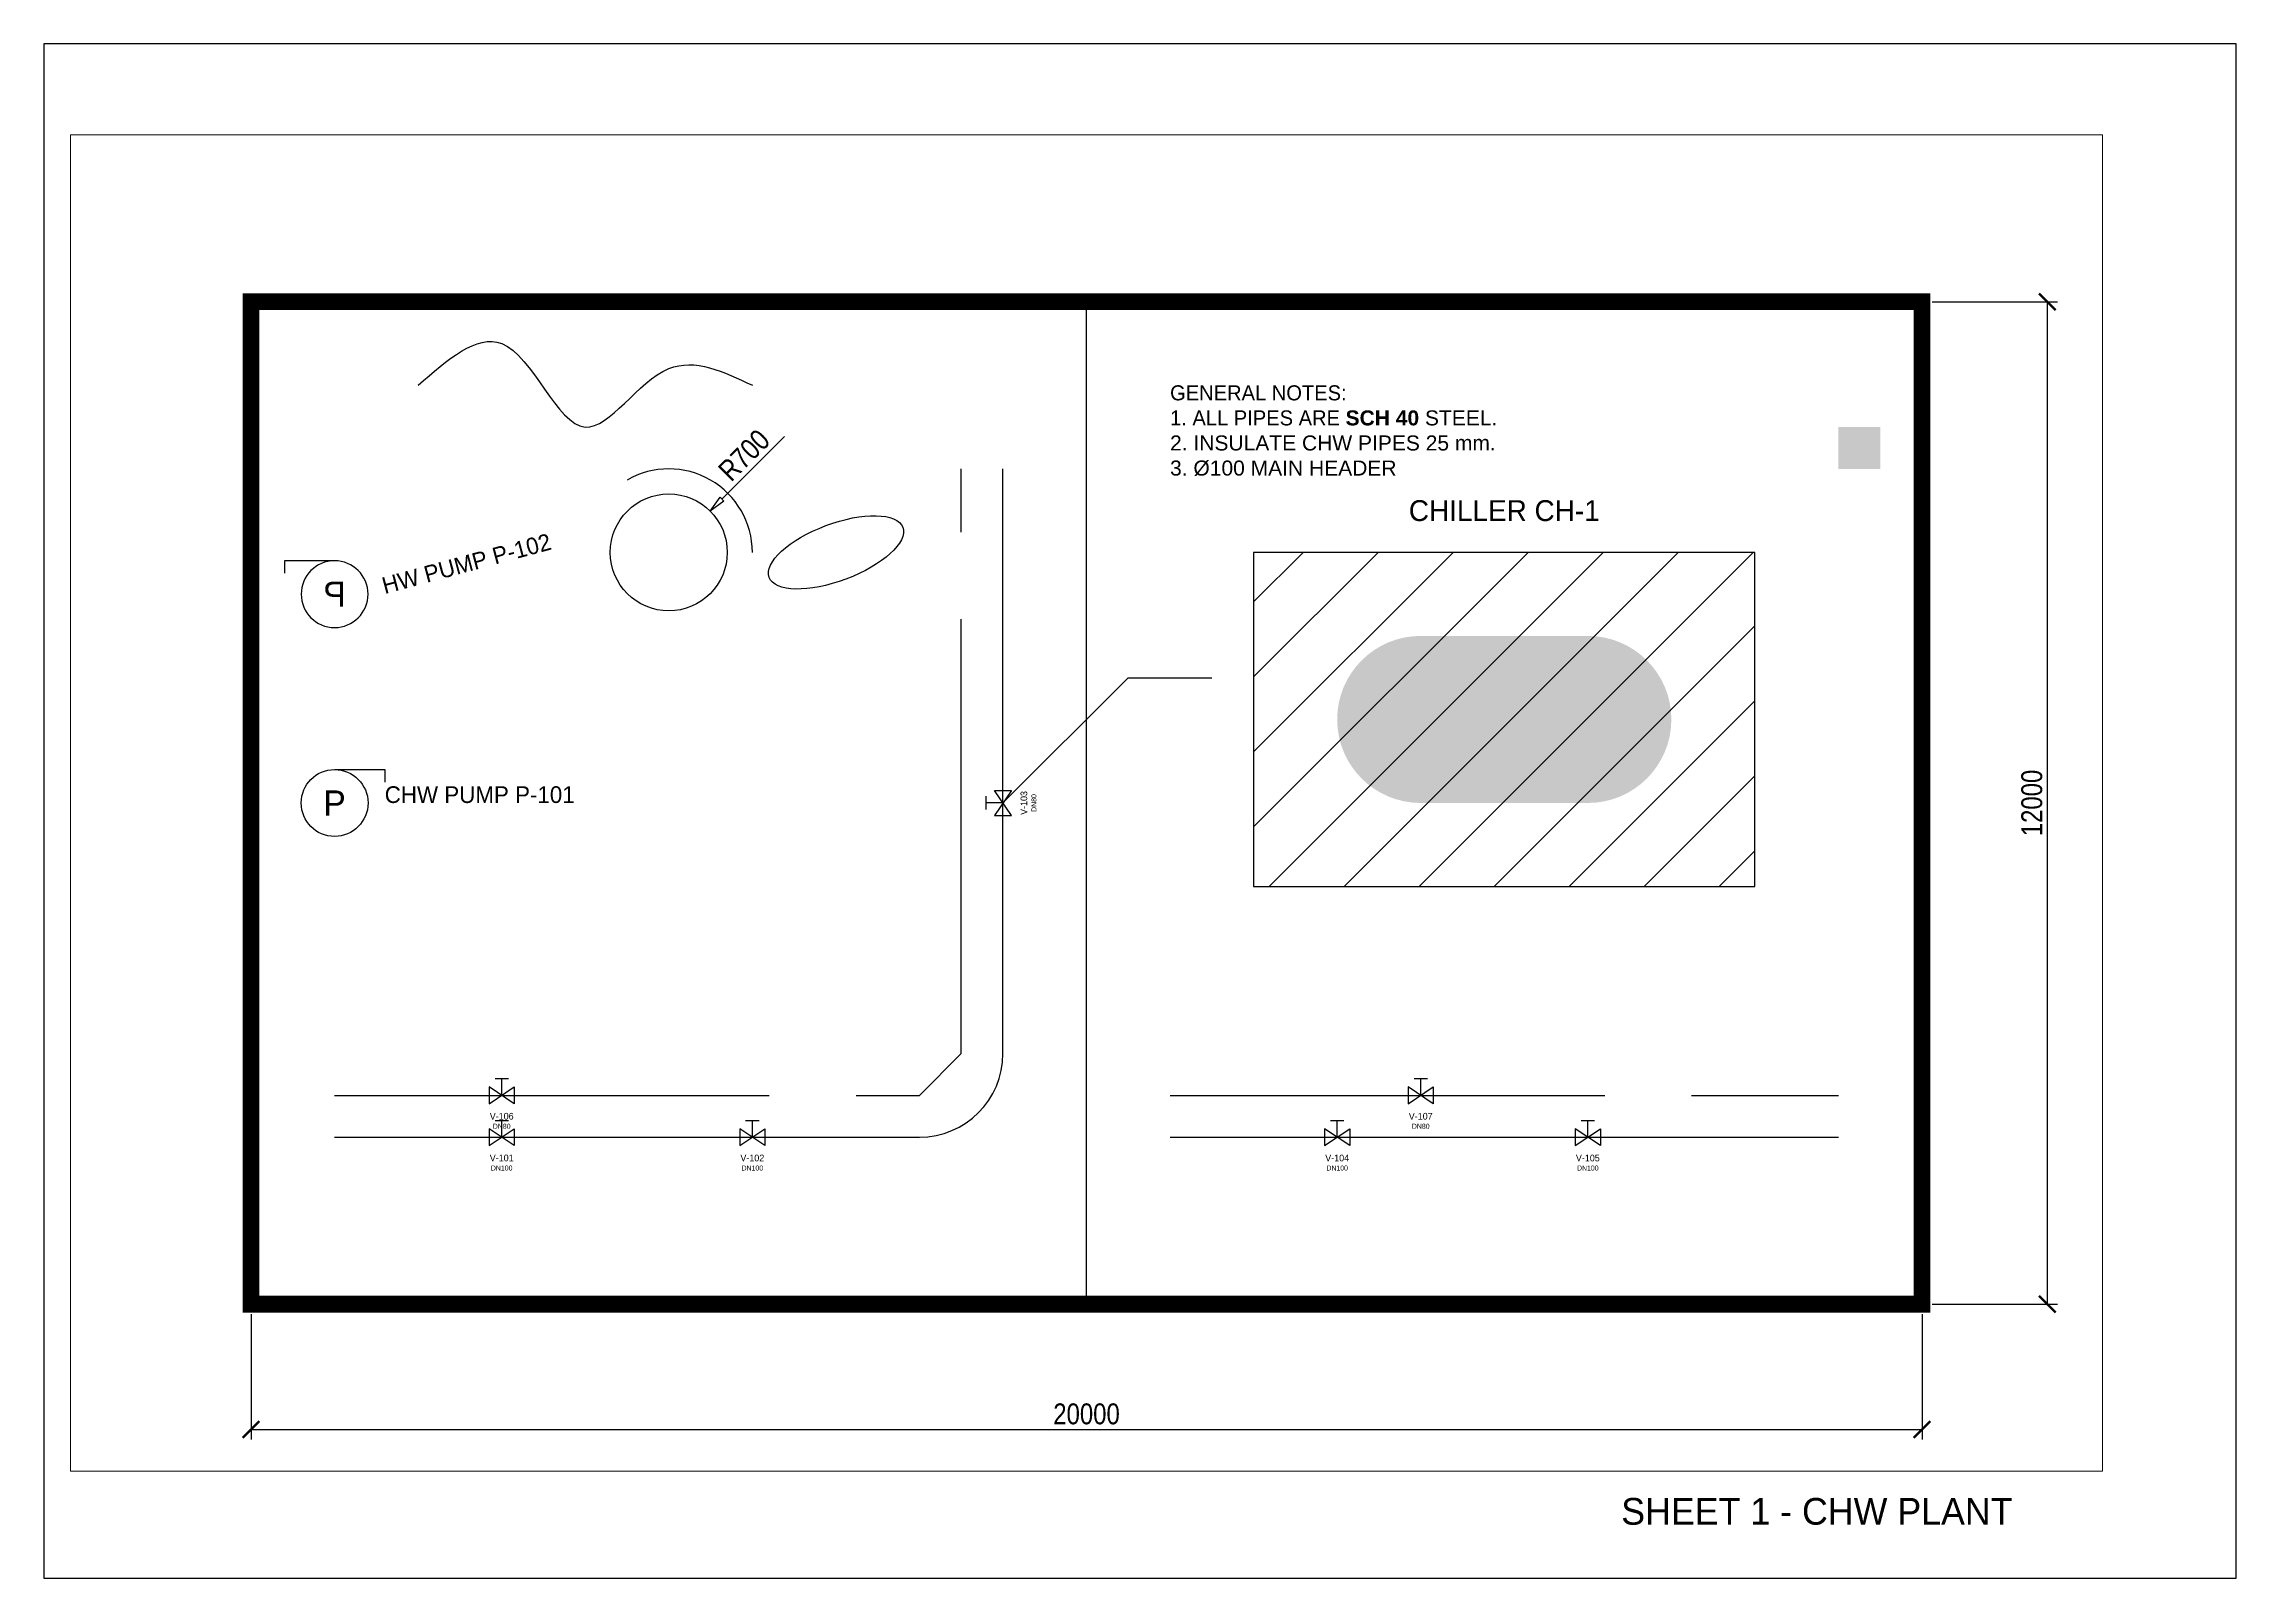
# Paper-space layout 'Layout1' of a CAD drawing. Header units: millimetres. Extents: x 5 to 415, y 5 to 292.
# The model-space entities are those that its viewports show. They can reach past a viewport. Long polylines and large blocks are cut down to what shows.
import ezdxf
from ezdxf.enums import TextEntityAlignment as Align

# ---------------------------------------------------------------- set-up
doc = ezdxf.new("R2010")
doc.units = ezdxf.units.MM
doc.linetypes.add('DASHED', pattern=[1.524, 1.27, -0.254])
for name, color, linetype in [('A-WALL', 7, 'Continuous'), ('DIM', 8, 'Continuous'), ('EQUIP', 6, 'Continuous'), ('HATCH', 9, 'Continuous'), ('P-PIPE-CHW', 4, 'Continuous'), ('P-PIPE-HW', 1, 'DASHED'), ('P-VALVE', 2, 'Continuous'), ('TEXT', 3, 'Continuous')]:
    doc.layers.add(name, color=color, linetype=linetype)
doc.styles.add('OpenSansCondensed-Light', font='OpenSansCondensed-Light.ttf')
doc.dimstyles.new('EZ_RADIUS', dxfattribs={"dimtxt": 0.25, "dimasz": 0.25, "dimexe": 0.375, "dimexo": 0.125, "dimgap": 0.1, "dimtad": 1, "dimlfac": 100, "dimzin": 12, "dimdsep": 46, "dimtxsty": 'OpenSansCondensed-Light', "dimblk": 'CLOSEDBLANK', "dimcen": 0, "dimazin": 3, "dimtfac": 0.5, "dimtofl": 0, "dimtmove": 1, "dimatfit": 3})
doc.dimstyles.new('EZDXF', dxfattribs={"dimtxt": 0.25, "dimasz": 0.175, "dimexe": 0.375, "dimexo": 0.125, "dimgap": 0.1, "dimtad": 1, "dimlfac": 100, "dimzin": 12, "dimdsep": 46, "dimtxsty": 'OpenSansCondensed-Light', "dimblk": 'ARCHTICK', "dimcen": 2.5, "dimazin": 3, "dimtfac": 0.5, "dimtmove": 2, "dimatfit": 3})

# ---------------------------------------------------------------- blocks, each defined once
blk = doc.blocks.new('GATE_VALVE')
for p, q in [((-80, 200), (80, 200)), ((0, 0), (0, 200))]:
    blk.add_line(p, q)
blk.add_lwpolyline([(-150, -100), (150, 100), (150, -100), (-150, 100)], close=True)
for tag, height, p in [('TAG', 80, (0, -250)), ('SIZE', 60, (0, -370))]:
    blk.add_attdef(tag, text='', height=height).set_placement(p, align=Align.MIDDLE_CENTER)
blk = doc.blocks.new('PUMP')
blk.add_lwpolyline([(0, 400), (600, 400), (600, 250)])
blk.add_circle((0, 0), 400)
blk.add_text('P', height=300).set_placement((0, 0), align=Align.MIDDLE_CENTER)
blk = doc.blocks.new('_ARCHTICK')
at = {"color": 0, "linetype": 'BYBLOCK', "const_width": 0.15}
blk.add_lwpolyline([(-0.5, -0.5), (0.5, 0.5)], dxfattribs=at)
blk = doc.blocks.new('_CLOSEDBLANK')
at = {"color": 0, "linetype": 'BYBLOCK'}
blk.add_lwpolyline([(-1, 0.16), (0, 0), (-1, -0.16)], close=True, dxfattribs=at)
blk = doc.blocks.new('*D3')
blk.add_line((5636, 9636), (6386, 10386))
at = {"layer": 'Defpoints'}
for p in [(5495, 9495), (5000, 9000)]:
    blk.add_point(p, dxfattribs=at)
at = {"layer": 'DIM', "xscale": 200, "yscale": 200, "rotation": 225}
blk.add_blockref('_CLOSEDBLANK', (5495, 9495), dxfattribs=at)
at = {"layer": 'DIM', "insert": (5902, 10163), "char_height": 250, "attachment_point": 5, "rotation": 45, "style": 'OpenSansCondensed-Light'}
blk.add_mtext('R700', dxfattribs=at)

msp = doc.modelspace()

# ---------------------------------------------------------------- hatches: boundary and pattern name
at = {"layer": 'HATCH'}
h = msp.add_hatch(dxfattribs=at)
h.set_pattern_fill('ANSI31', scale=200)
h.paths.add_polyline_path([(12000, 5000), (18000, 5000), (18000, 9000), (12000, 9000)])
h = msp.add_hatch(color=5, dxfattribs=at)
edge = h.paths.add_edge_path()
edge.add_line((14000, 6000), (16000, 6000))
edge.add_arc((16000, 7000), 1000, -90, 90)
edge.add_line((16000, 8000), (14000, 8000))
edge.add_arc((14000, 7000), 1000, 90, 270)

# ---------------------------------------------------------------- linework, layer by layer
at = {"layer": 'A-WALL', "const_width": 200}
msp.add_lwpolyline([(0, 0), (20000, 0), (20000, 12000), (0, 12000)], close=True, dxfattribs=at)
at = {"layer": 'A-WALL'}
msp.add_lwpolyline([(10000, 0), (10000, 5000), (10000, 6000), (10000, 12000)], dxfattribs=at)
at = {"layer": 'EQUIP'}
msp.add_lwpolyline([(12000, 5000), (18000, 5000), (18000, 9000), (12000, 9000)], close=True, dxfattribs=at)
msp.add_circle((5000, 9000), 700, dxfattribs=at)
msp.add_arc((5000, 9000), 1000, 0, 120, dxfattribs=at)
msp.add_ellipse((7000, 9000), major_axis=(800, 300), ratio=0.4, dxfattribs=at)
msp.add_spline([(2000, 11000), (3000, 11500), (4000, 10500), (5000, 11200), (6000, 11000)], degree=3, dxfattribs=at)
at = {"layer": 'HATCH', "color": 1}
msp.add_solid([(19000, 10000), (19500, 10000), (19000, 10500), (19500, 10500)], dxfattribs=at)
at = {"layer": 'P-PIPE-CHW'}
msp.add_line((11000, 2000), (19000, 2000), dxfattribs=at)
msp.add_lwpolyline([(1000, 2000), (8000, 2000, 0.414), (9000, 3000), (9000, 10000)], format="xyb", dxfattribs=at)
at = {"layer": 'P-PIPE-HW'}
msp.add_line((11000, 2500), (19000, 2500), dxfattribs=at)
msp.add_lwpolyline([(1000, 2500), (8000, 2500), (8500, 3000), (8500, 10000)], dxfattribs=at)

# ---------------------------------------------------------------- block references
at = {"layer": 'EQUIP', "xscale": -1}
msp.add_blockref('PUMP', (1000, 8500), dxfattribs=at)
at = {"layer": 'EQUIP'}
msp.add_blockref('PUMP', (1000, 6000), dxfattribs=at)
at = {"layer": 'P-VALVE', "rotation": 90}
msp.add_blockref('GATE_VALVE', (9000, 6000), dxfattribs=at).add_auto_attribs({'TAG': 'V-103', 'SIZE': 'DN80'})
at = {"layer": 'P-VALVE'}
for p, values in [((3000, 2500), {'TAG': 'V-106', 'SIZE': 'DN80'}), ((14000, 2500), {'TAG': 'V-107', 'SIZE': 'DN80'}), ((3000, 2000), {'TAG': 'V-101', 'SIZE': 'DN100'}), ((6000, 2000), {'TAG': 'V-102', 'SIZE': 'DN100'}), ((13000, 2000), {'TAG': 'V-104', 'SIZE': 'DN100'}), ((16000, 2000), {'TAG': 'V-105', 'SIZE': 'DN100'})]:
    msp.add_blockref('GATE_VALVE', p, dxfattribs=at).add_auto_attribs(values)

# ---------------------------------------------------------------- texts
at = {"layer": 'TEXT'}
msp.add_text('CHILLER CH-1', height=250, dxfattribs=at).set_placement((15000, 9300), align=Align.BOTTOM_CENTER)
msp.add_text('HW PUMP P-102', height=200, rotation=15, dxfattribs=at).set_placement((1600, 8500))
msp.add_text('CHW PUMP P-101', height=200, dxfattribs=at).set_placement((1600, 6000))
at = {"layer": 'TEXT', "insert": (11000, 11000), "char_height": 180, "width": 5000, "attachment_point": 1}
msp.add_mtext('GENERAL NOTES:\\P1. ALL PIPES ARE \\fArial|b1;SCH 40\\fArial|b0; STEEL.\\P2. INSULATE CHW PIPES 25 mm.\\P3. %%c100 MAIN HEADER', dxfattribs=at)

# ---------------------------------------------------------------- dimensions: what is measured, and where the dimension line sits
at = {"layer": 'DIM'}
msp.add_linear_dim(base=(21500, 0), p1=(20000, 0), p2=(20000, 12000), angle=90, dimstyle='EZDXF', override={"dimtxt": 250, "dimasz": 200, "dimexe": 120, "dimexo": 120, "dimgap": 60, "dimlfac": 1}, dxfattribs=at).render()
dim = msp.add_radius_dim(center=(5000, 9000), mpoint=(5494.975, 9494.975), dimstyle='EZ_RADIUS', override={"dimtxt": 250, "dimasz": 200, "dimexe": 120, "dimexo": 120, "dimgap": 60, "dimlfac": 1}, dxfattribs=at)
dim.commit()
dim.dimension.update_dxf_attribs({"geometry": '*D3', "text_midpoint": (5901.561, 10163.191)})
msp.add_linear_dim(base=(0, -1500), p1=(0, 0), p2=(20000, 0), dimstyle='EZDXF', override={"dimtxt": 250, "dimasz": 200, "dimexe": 120, "dimexo": 120, "dimgap": 60, "dimlfac": 1}, dxfattribs=at).render()

# ---------------------------------------------------------------- leaders
msp.add_leader([(9000, 6000), (10500, 7500), (11500, 7500)], dimstyle='EZDXF', dxfattribs=at)

psp = doc.layouts.get("Layout1")

# ---------------------------------------------------------------- linework, layer by layer
psp.add_lwpolyline([(5, 5), (415, 5), (415, 292), (5, 292)], close=True)

# ---------------------------------------------------------------- texts
psp.add_text('SHEET 1 - CHW PLANT', height=5).set_placement((300, 15))

# ---------------------------------------------------------------- viewports
at = {"layer": 'VIEWPORTS'}
psp.add_viewport(center=(200, 150), size=(380, 250), view_center_point=(10000, 6000), view_height=16000, dxfattribs=at)

doc.saveas('drawing.dxf')
